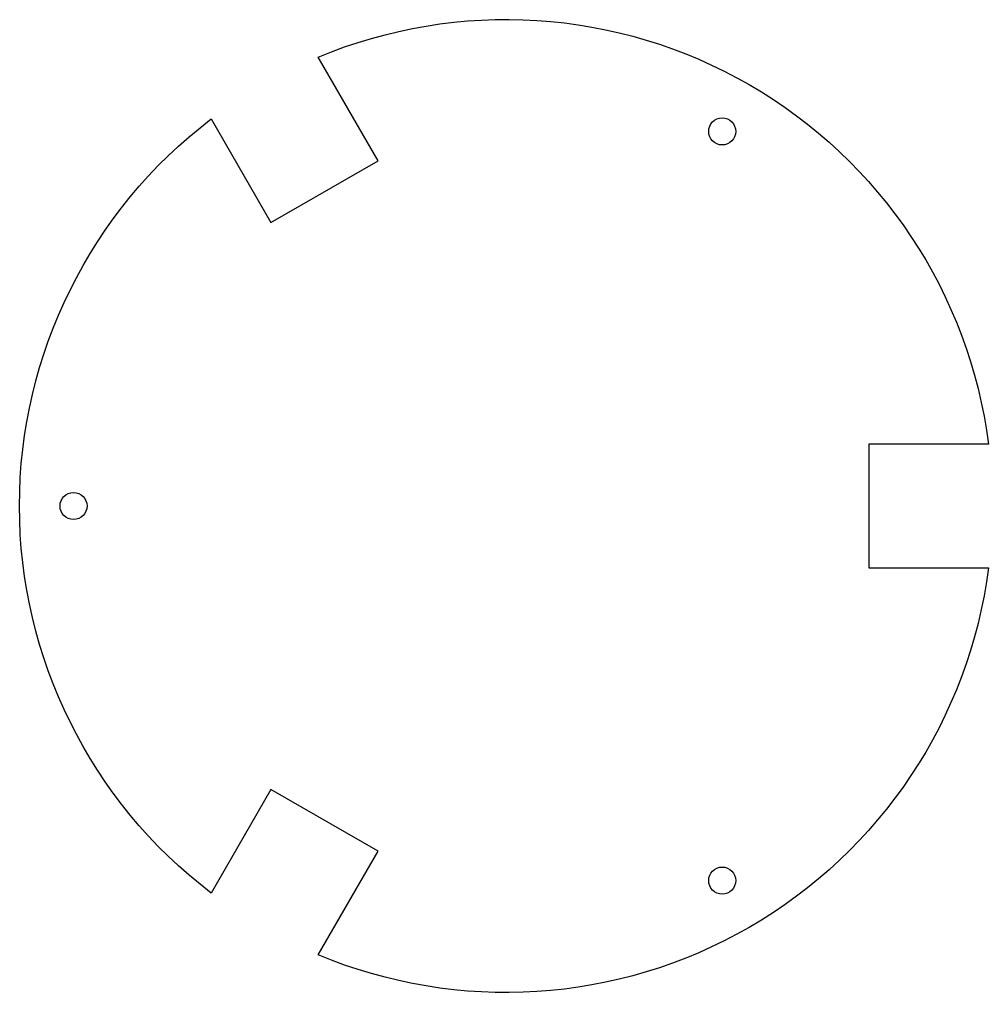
# Model space of a CAD drawing. Header units: centimetres. Extents: x -6.3 to 6.2, y -6.3 to 6.3.
import ezdxf

# ---------------------------------------------------------------- set-up
doc = ezdxf.new("R2010")
doc.units = ezdxf.units.CM
doc.layers.get('0').update_dxf_attribs({"linetype": 'CONTINUOUS'})

msp = doc.modelspace()

# ---------------------------------------------------------------- linework, layer by layer
msp.add_lwpolyline([(6.249, 0.8), (4.7, 0.8), (4.7, -0.8), (6.249, -0.8, -0.495368), (-2.432, -5.812), (-1.657, -4.47), (-3.043, -3.67), (-3.817, -5.012, -0.495368), (-3.817, 5.012), (-3.043, 3.67), (-1.657, 4.47), (-2.432, 5.812, -0.495368)], format="xyb", close=True)
for centre in [(2.8, 4.85), (-5.6, 0), (2.8, -4.85)]:
    msp.add_circle(centre, 0.175)

doc.saveas('drawing.dxf')
